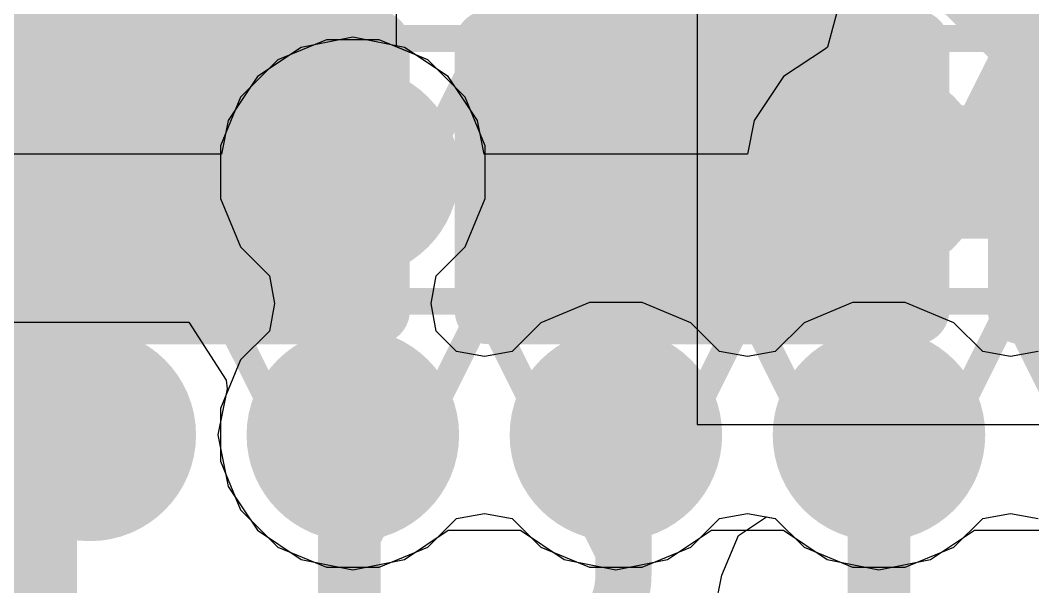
# Model space of a CAD drawing. Header units: inches. Extents: x -6 to 283, y -12 to 154.
# Drawn here: x 53.637 to 55.562, y -7.483 to -6.406 of the extents above; entities that cross this region are included whole.
import ezdxf

# ---------------------------------------------------------------- set-up
doc = ezdxf.new("R2010")
doc.units = ezdxf.units.IN
for name, color, linetype in [('Bottom Layer', 5, 'Continuous'), ('Bottom Paste', 16, 'Continuous'), ('Bottom Solder', 6, 'Continuous'), ('Drill Drawing', 1, 'Continuous'), ('GND-1', 16, 'Continuous'), ('GND-2', 90, 'Continuous'), ('GND-3', 216, 'Continuous'), ('GND-4', 54, 'Continuous'), ('PWR-1', 156, 'Continuous'), ('PWR-2', 130, 'Continuous'), ('Signal L1', 76, 'Continuous'), ('Signal L2', 6, 'Continuous'), ('Top Layer', 1, 'Continuous'), ('Top Overlay', 2, 'Continuous'), ('Top Paste', 8, 'Continuous'), ('Top Solder', 216, 'Continuous'), ('Via Holes', 16, 'Continuous')]:
    doc.layers.add(name, color=color, linetype=linetype)

# ---------------------------------------------------------------- blocks, each defined once
blk = doc.blocks.new('FBGA_153_11_5_13__B_56')
at = {"layer": 'Bottom Layer'}
h = blk.add_hatch(color=5, dxfattribs=at)
edge = h.paths.add_edge_path()
edge.add_arc((-3.25, -2.25), 0.127, 0, 360)
h = blk.add_hatch(color=5, dxfattribs=at)
edge = h.paths.add_edge_path()
edge.add_arc((-2.75, -2.25), 0.127, 0, 360)
h = blk.add_hatch(color=5, dxfattribs=at)
edge = h.paths.add_edge_path()
edge.add_arc((-2.25, -2.25), 0.127, 0, 360)
h = blk.add_hatch(color=5, dxfattribs=at)
edge = h.paths.add_edge_path()
edge.add_arc((-1.75, -2.25), 0.127, 0, 360)
h = blk.add_hatch(color=5, dxfattribs=at)
edge = h.paths.add_edge_path()
edge.add_arc((-3.25, -2.75), 0.127, 0, 360)
h = blk.add_hatch(color=5, dxfattribs=at)
edge = h.paths.add_edge_path()
edge.add_arc((-2.75, -2.75), 0.127, 0, 360)
h = blk.add_hatch(color=5, dxfattribs=at)
edge = h.paths.add_edge_path()
edge.add_arc((-2.25, -2.75), 0.127, 0, 360)
h = blk.add_hatch(color=5, dxfattribs=at)
edge = h.paths.add_edge_path()
edge.add_arc((-1.75, -2.75), 0.127, 0, 360)
at = {"layer": 'Bottom Paste'}
h = blk.add_hatch(color=16, dxfattribs=at)
edge = h.paths.add_edge_path()
edge.add_arc((-3.25, -2.25), 0.127, 0, 360)
h = blk.add_hatch(color=16, dxfattribs=at)
edge = h.paths.add_edge_path()
edge.add_arc((-2.75, -2.25), 0.127, 0, 360)
h = blk.add_hatch(color=16, dxfattribs=at)
edge = h.paths.add_edge_path()
edge.add_arc((-2.25, -2.25), 0.127, 0, 360)
h = blk.add_hatch(color=16, dxfattribs=at)
edge = h.paths.add_edge_path()
edge.add_arc((-1.75, -2.25), 0.127, 0, 360)
h = blk.add_hatch(color=16, dxfattribs=at)
edge = h.paths.add_edge_path()
edge.add_arc((-3.25, -2.75), 0.127, 0, 360)
h = blk.add_hatch(color=16, dxfattribs=at)
edge = h.paths.add_edge_path()
edge.add_arc((-2.75, -2.75), 0.127, 0, 360)
h = blk.add_hatch(color=16, dxfattribs=at)
edge = h.paths.add_edge_path()
edge.add_arc((-2.25, -2.75), 0.127, 0, 360)
h = blk.add_hatch(color=16, dxfattribs=at)
edge = h.paths.add_edge_path()
edge.add_arc((-1.75, -2.75), 0.127, 0, 360)
at = {"layer": 'Bottom Solder'}
h = blk.add_hatch(color=6, dxfattribs=at)
edge = h.paths.add_edge_path()
edge.add_arc((-3.25, -2.25), 0.202, 0, 360)
h = blk.add_hatch(color=6, dxfattribs=at)
edge = h.paths.add_edge_path()
edge.add_arc((-2.75, -2.25), 0.202, 0, 360)
h = blk.add_hatch(color=6, dxfattribs=at)
edge = h.paths.add_edge_path()
edge.add_arc((-2.25, -2.25), 0.202, 0, 360)
h = blk.add_hatch(color=6, dxfattribs=at)
edge = h.paths.add_edge_path()
edge.add_arc((-1.75, -2.25), 0.202, 0, 360)
h = blk.add_hatch(color=6, dxfattribs=at)
edge = h.paths.add_edge_path()
edge.add_arc((-3.25, -2.75), 0.202, 0, 360)
h = blk.add_hatch(color=6, dxfattribs=at)
edge = h.paths.add_edge_path()
edge.add_arc((-2.75, -2.75), 0.202, 0, 360)
h = blk.add_hatch(color=6, dxfattribs=at)
edge = h.paths.add_edge_path()
edge.add_arc((-2.25, -2.75), 0.202, 0, 360)
h = blk.add_hatch(color=6, dxfattribs=at)
edge = h.paths.add_edge_path()
edge.add_arc((-1.75, -2.75), 0.202, 0, 360)
blk = doc.blocks.new('C___0402_249')
at = {"layer": 'Top Layer'}
for points in [[(-0.6985, -0.3175), (-0.6985, 0.3175), (-0.2413, 0.3175), (-0.2413, -0.3175)], [(0.2413, -0.3175), (0.2413, 0.3175), (0.6985, 0.3175), (0.6985, -0.3175)]]:
    blk.add_hatch(color=1, dxfattribs=at).paths.add_polyline_path(points)
at = {"layer": 'Top Paste'}
for points in [[(-0.6985, -0.3175), (-0.6985, 0.3175), (-0.2413, 0.3175), (-0.2413, -0.3175)], [(0.2413, -0.3175), (0.2413, 0.3175), (0.6985, 0.3175), (0.6985, -0.3175)]]:
    blk.add_hatch(color=8, dxfattribs=at).paths.add_polyline_path(points)
at = {"layer": 'Top Solder'}
for points in [[(-0.7585, -0.3775), (-0.7585, 0.3775), (-0.1813, 0.3775), (-0.1813, -0.3775)], [(0.1813, -0.3775), (0.1813, 0.3775), (0.7585, 0.3775), (0.7585, -0.3775)]]:
    blk.add_hatch(color=216, dxfattribs=at).paths.add_polyline_path(points)
at = {"layer": 'Top Overlay'}
for points in [[(-0.7874, -0.4064, 0.127, 0.127, 0), (-0.7874, 0.4064, 0.127, 0.127, 0)], [(-0.2794, 0.4064, 0.127, 0.127, 0), (-0.7874, 0.4064, 0.127, 0.127, 0)], [(0.7874, 0.4064, 0.127, 0.127, 0), (0.2794, 0.4064, 0.127, 0.127, 0)], [(0.7874, -0.4064, 0.127, 0.127, 0), (0.7874, 0.4064, 0.127, 0.127, 0)], [(-0.2794, -0.4064, 0.127, 0.127, 0), (-0.7874, -0.4064, 0.127, 0.127, 0)], [(0.7874, -0.4064, 0.127, 0.127, 0), (0.2794, -0.4064, 0.127, 0.127, 0)]]:
    blk.add_lwpolyline(points, format="xyseb", dxfattribs=at)
for points in [[(-0.8191, 0.4064, 0.0635, 0.0635, 1), (-0.7556, 0.4064, 0.0635, 0.0635, 1)], [(-0.8191, 0.4064, 0.0635, 0.0635, 1), (-0.7556, 0.4064, 0.0635, 0.0635, 1)], [(-0.3111, 0.4064, 0.0635, 0.0635, 1), (-0.2477, 0.4064, 0.0635, 0.0635, 1)], [(0.2477, 0.4064, 0.0635, 0.0635, 1), (0.3111, 0.4064, 0.0635, 0.0635, 1)], [(0.7556, 0.4064, 0.0635, 0.0635, 1), (0.8191, 0.4064, 0.0635, 0.0635, 1)], [(0.7556, 0.4064, 0.0635, 0.0635, 1), (0.8191, 0.4064, 0.0635, 0.0635, 1)], [(-0.8191, -0.4064, 0.0635, 0.0635, 1), (-0.7556, -0.4064, 0.0635, 0.0635, 1)], [(-0.8191, -0.4064, 0.0635, 0.0635, 1), (-0.7556, -0.4064, 0.0635, 0.0635, 1)], [(-0.3111, -0.4064, 0.0635, 0.0635, 1), (-0.2477, -0.4064, 0.0635, 0.0635, 1)], [(0.2477, -0.4064, 0.0635, 0.0635, 1), (0.3111, -0.4064, 0.0635, 0.0635, 1)], [(0.7556, -0.4064, 0.0635, 0.0635, 1), (0.8191, -0.4064, 0.0635, 0.0635, 1)], [(0.7556, -0.4064, 0.0635, 0.0635, 1), (0.8191, -0.4064, 0.0635, 0.0635, 1)]]:
    blk.add_lwpolyline(points, format="xyseb", close=True, dxfattribs=at)
blk = doc.blocks.new('C___0402_299')
at = {"layer": 'Top Layer'}
for points in [[(-0.6985, -0.3175), (-0.6985, 0.3175), (-0.2413, 0.3175), (-0.2413, -0.3175)], [(0.2413, -0.3175), (0.2413, 0.3175), (0.6985, 0.3175), (0.6985, -0.3175)]]:
    blk.add_hatch(color=1, dxfattribs=at).paths.add_polyline_path(points)
at = {"layer": 'Top Paste'}
for points in [[(-0.6985, -0.3175), (-0.6985, 0.3175), (-0.2413, 0.3175), (-0.2413, -0.3175)], [(0.2413, -0.3175), (0.2413, 0.3175), (0.6985, 0.3175), (0.6985, -0.3175)]]:
    blk.add_hatch(color=8, dxfattribs=at).paths.add_polyline_path(points)
at = {"layer": 'Top Solder'}
for points in [[(-0.7585, -0.3775), (-0.7585, 0.3775), (-0.1813, 0.3775), (-0.1813, -0.3775)], [(0.1813, -0.3775), (0.1813, 0.3775), (0.7585, 0.3775), (0.7585, -0.3775)]]:
    blk.add_hatch(color=216, dxfattribs=at).paths.add_polyline_path(points)
at = {"layer": 'Top Overlay'}
for points in [[(-0.7874, 0.4064, 0.127, 0.127, 0), (-0.2794, 0.4064, 0.127, 0.127, 0)], [(-0.7874, 0.4064, 0.127, 0.127, 0), (-0.7874, -0.4064, 0.127, 0.127, 0)], [(0.2794, 0.4064, 0.127, 0.127, 0), (0.7874, 0.4064, 0.127, 0.127, 0)], [(0.7874, 0.4064, 0.127, 0.127, 0), (0.7874, -0.4064, 0.127, 0.127, 0)], [(-0.7874, -0.4064, 0.127, 0.127, 0), (-0.2794, -0.4064, 0.127, 0.127, 0)], [(0.7874, -0.4064, 0.127, 0.127, 0), (0.2794, -0.4064, 0.127, 0.127, 0)]]:
    blk.add_lwpolyline(points, format="xyseb", dxfattribs=at)
for points in [[(-0.8191, 0.4064, 0.0635, 0.0635, 1), (-0.7556, 0.4064, 0.0635, 0.0635, 1)], [(-0.8191, 0.4064, 0.0635, 0.0635, 1), (-0.7556, 0.4064, 0.0635, 0.0635, 1)], [(-0.3111, 0.4064, 0.0635, 0.0635, 1), (-0.2477, 0.4064, 0.0635, 0.0635, 1)], [(0.2477, 0.4064, 0.0635, 0.0635, 1), (0.3112, 0.4064, 0.0635, 0.0635, 1)], [(0.7556, 0.4064, 0.0635, 0.0635, 1), (0.8191, 0.4064, 0.0635, 0.0635, 1)], [(0.7556, 0.4064, 0.0635, 0.0635, 1), (0.8191, 0.4064, 0.0635, 0.0635, 1)], [(-0.8191, -0.4064, 0.0635, 0.0635, 1), (-0.7556, -0.4064, 0.0635, 0.0635, 1)], [(-0.8191, -0.4064, 0.0635, 0.0635, 1), (-0.7556, -0.4064, 0.0635, 0.0635, 1)], [(-0.3111, -0.4064, 0.0635, 0.0635, 1), (-0.2477, -0.4064, 0.0635, 0.0635, 1)], [(0.2477, -0.4064, 0.0635, 0.0635, 1), (0.3112, -0.4064, 0.0635, 0.0635, 1)], [(0.7556, -0.4064, 0.0635, 0.0635, 1), (0.8191, -0.4064, 0.0635, 0.0635, 1)], [(0.7556, -0.4064, 0.0635, 0.0635, 1), (0.8191, -0.4064, 0.0635, 0.0635, 1)]]:
    blk.add_lwpolyline(points, format="xyseb", close=True, dxfattribs=at)
blk = doc.blocks.new('C___0402_303')
at = {"layer": 'Top Layer'}
for points in [[(-0.6985, -0.3175), (-0.6985, 0.3175), (-0.2413, 0.3175), (-0.2413, -0.3175)], [(0.2413, -0.3175), (0.2413, 0.3175), (0.6985, 0.3175), (0.6985, -0.3175)]]:
    blk.add_hatch(color=1, dxfattribs=at).paths.add_polyline_path(points)
at = {"layer": 'Top Paste'}
for points in [[(-0.6985, -0.3175), (-0.6985, 0.3175), (-0.2413, 0.3175), (-0.2413, -0.3175)], [(0.2413, -0.3175), (0.2413, 0.3175), (0.6985, 0.3175), (0.6985, -0.3175)]]:
    blk.add_hatch(color=8, dxfattribs=at).paths.add_polyline_path(points)
at = {"layer": 'Top Solder'}
for points in [[(-0.7585, -0.3775), (-0.7585, 0.3775), (-0.1813, 0.3775), (-0.1813, -0.3775)], [(0.1813, -0.3775), (0.1813, 0.3775), (0.7585, 0.3775), (0.7585, -0.3775)]]:
    blk.add_hatch(color=216, dxfattribs=at).paths.add_polyline_path(points)
at = {"layer": 'Top Overlay'}
for points in [[(-0.7874, 0.4064, 0.127, 0.127, 0), (-0.2794, 0.4064, 0.127, 0.127, 0)], [(-0.7874, 0.4064, 0.127, 0.127, 0), (-0.7874, -0.4064, 0.127, 0.127, 0)], [(0.2794, 0.4064, 0.127, 0.127, 0), (0.7874, 0.4064, 0.127, 0.127, 0)], [(0.7874, 0.4064, 0.127, 0.127, 0), (0.7874, -0.4064, 0.127, 0.127, 0)], [(-0.7874, -0.4064, 0.127, 0.127, 0), (-0.2794, -0.4064, 0.127, 0.127, 0)], [(0.2794, -0.4064, 0.127, 0.127, 0), (0.7874, -0.4064, 0.127, 0.127, 0)]]:
    blk.add_lwpolyline(points, format="xyseb", dxfattribs=at)
for points in [[(-0.8191, 0.4064, 0.0635, 0.0635, 1), (-0.7556, 0.4064, 0.0635, 0.0635, 1)], [(-0.8191, 0.4064, 0.0635, 0.0635, 1), (-0.7556, 0.4064, 0.0635, 0.0635, 1)], [(-0.3111, 0.4064, 0.0635, 0.0635, 1), (-0.2477, 0.4064, 0.0635, 0.0635, 1)], [(0.2477, 0.4064, 0.0635, 0.0635, 1), (0.3111, 0.4064, 0.0635, 0.0635, 1)], [(0.7556, 0.4064, 0.0635, 0.0635, 1), (0.8191, 0.4064, 0.0635, 0.0635, 1)], [(0.7556, 0.4064, 0.0635, 0.0635, 1), (0.8191, 0.4064, 0.0635, 0.0635, 1)], [(-0.8191, -0.4064, 0.0635, 0.0635, 1), (-0.7556, -0.4064, 0.0635, 0.0635, 1)], [(-0.8191, -0.4064, 0.0635, 0.0635, 1), (-0.7556, -0.4064, 0.0635, 0.0635, 1)], [(-0.3111, -0.4064, 0.0635, 0.0635, 1), (-0.2477, -0.4064, 0.0635, 0.0635, 1)], [(0.2477, -0.4064, 0.0635, 0.0635, 1), (0.3111, -0.4064, 0.0635, 0.0635, 1)], [(0.7556, -0.4064, 0.0635, 0.0635, 1), (0.8191, -0.4064, 0.0635, 0.0635, 1)], [(0.7556, -0.4064, 0.0635, 0.0635, 1), (0.8191, -0.4064, 0.0635, 0.0635, 1)]]:
    blk.add_lwpolyline(points, format="xyseb", close=True, dxfattribs=at)

msp = doc.modelspace()

# ---------------------------------------------------------------- hatches: boundary and pattern name
at = {"layer": 'Bottom Layer'}
h = msp.add_hatch(color=5, dxfattribs=at)
edge = h.paths.add_edge_path()
edge.add_arc((54.2693, -6.6944), 0.15, 0, 360)
h = msp.add_hatch(color=5, dxfattribs=at)
edge = h.paths.add_edge_path()
edge.add_arc((55.2693, -6.6944), 0.15, 0, 360)
h = msp.add_hatch(color=5, dxfattribs=at)
edge = h.paths.add_edge_path()
edge.add_arc((54.2693, -7.1944), 0.15, 0, 360)
h = msp.add_hatch(color=5, dxfattribs=at)
edge = h.paths.add_edge_path()
edge.add_arc((54.7693, -7.1944), 0.15, 0, 360)
h = msp.add_hatch(color=5, dxfattribs=at)
edge = h.paths.add_edge_path()
edge.add_arc((55.2693, -7.1944), 0.15, 0, 360)
at = {"layer": 'GND-1'}
h = msp.add_hatch(color=16, dxfattribs=at)
edge = h.paths.add_edge_path()
edge.add_arc((54.2693, -6.6944), 0.15, 0, 360)
h = msp.add_hatch(color=16, dxfattribs=at)
edge = h.paths.add_edge_path()
edge.add_arc((55.2693, -6.6944), 0.15, 0, 360)
h = msp.add_hatch(color=16, dxfattribs=at)
edge = h.paths.add_edge_path()
edge.add_arc((54.2693, -7.1944), 0.15, 0, 360)
h = msp.add_hatch(color=16, dxfattribs=at)
edge = h.paths.add_edge_path()
edge.add_arc((54.7693, -7.1944), 0.15, 0, 360)
h = msp.add_hatch(color=16, dxfattribs=at)
edge = h.paths.add_edge_path()
edge.add_arc((55.2693, -7.1944), 0.15, 0, 360)
at = {"layer": 'GND-2'}
h = msp.add_hatch(color=90, dxfattribs=at)
edge = h.paths.add_edge_path()
edge.add_arc((54.2693, -6.6944), 0.15, 0, 360)
h = msp.add_hatch(color=90, dxfattribs=at)
edge = h.paths.add_edge_path()
edge.add_arc((55.2693, -6.6944), 0.15, 0, 360)
h = msp.add_hatch(color=90, dxfattribs=at)
edge = h.paths.add_edge_path()
edge.add_arc((54.2693, -7.1944), 0.15, 0, 360)
h = msp.add_hatch(color=90, dxfattribs=at)
edge = h.paths.add_edge_path()
edge.add_arc((54.7693, -7.1944), 0.15, 0, 360)
h = msp.add_hatch(color=90, dxfattribs=at)
edge = h.paths.add_edge_path()
edge.add_arc((55.2693, -7.1944), 0.15, 0, 360)
at = {"layer": 'GND-3'}
h = msp.add_hatch(color=216, dxfattribs=at)
edge = h.paths.add_edge_path()
edge.add_arc((54.2693, -6.6944), 0.15, 0, 360)
h = msp.add_hatch(color=216, dxfattribs=at)
edge = h.paths.add_edge_path()
edge.add_arc((55.2693, -6.6944), 0.15, 0, 360)
h = msp.add_hatch(color=216, dxfattribs=at)
edge = h.paths.add_edge_path()
edge.add_arc((54.2693, -7.1944), 0.15, 0, 360)
h = msp.add_hatch(color=216, dxfattribs=at)
edge = h.paths.add_edge_path()
edge.add_arc((54.7693, -7.1944), 0.15, 0, 360)
h = msp.add_hatch(color=216, dxfattribs=at)
edge = h.paths.add_edge_path()
edge.add_arc((55.2693, -7.1944), 0.15, 0, 360)
at = {"layer": 'GND-4'}
h = msp.add_hatch(color=54, dxfattribs=at)
edge = h.paths.add_edge_path()
edge.add_arc((54.2693, -6.6944), 0.15, 0, 360)
h = msp.add_hatch(color=54, dxfattribs=at)
edge = h.paths.add_edge_path()
edge.add_arc((55.2693, -6.6944), 0.15, 0, 360)
h = msp.add_hatch(color=54, dxfattribs=at)
edge = h.paths.add_edge_path()
edge.add_arc((54.2693, -7.1944), 0.15, 0, 360)
h = msp.add_hatch(color=54, dxfattribs=at)
edge = h.paths.add_edge_path()
edge.add_arc((54.7693, -7.1944), 0.15, 0, 360)
h = msp.add_hatch(color=54, dxfattribs=at)
edge = h.paths.add_edge_path()
edge.add_arc((55.2693, -7.1944), 0.15, 0, 360)
at = {"layer": 'PWR-1'}
h = msp.add_hatch(color=156, dxfattribs=at)
edge = h.paths.add_edge_path()
edge.add_arc((54.2693, -6.6944), 0.15, 0, 360)
h = msp.add_hatch(color=156, dxfattribs=at)
edge = h.paths.add_edge_path()
edge.add_arc((55.2693, -6.6944), 0.15, 0, 360)
h = msp.add_hatch(color=156, dxfattribs=at)
edge = h.paths.add_edge_path()
edge.add_arc((54.2693, -7.1944), 0.15, 0, 360)
h = msp.add_hatch(color=156, dxfattribs=at)
edge = h.paths.add_edge_path()
edge.add_arc((54.7693, -7.1944), 0.15, 0, 360)
h = msp.add_hatch(color=156, dxfattribs=at)
edge = h.paths.add_edge_path()
edge.add_arc((55.2693, -7.1944), 0.15, 0, 360)
at = {"layer": 'PWR-2'}
h = msp.add_hatch(color=130, dxfattribs=at)
edge = h.paths.add_edge_path()
edge.add_arc((54.2693, -6.6944), 0.15, 0, 360)
h = msp.add_hatch(color=130, dxfattribs=at)
edge = h.paths.add_edge_path()
edge.add_arc((55.2693, -6.6944), 0.15, 0, 360)
h = msp.add_hatch(color=130, dxfattribs=at)
edge = h.paths.add_edge_path()
edge.add_arc((54.2693, -7.1944), 0.15, 0, 360)
h = msp.add_hatch(color=130, dxfattribs=at)
edge = h.paths.add_edge_path()
edge.add_arc((54.7693, -7.1944), 0.15, 0, 360)
h = msp.add_hatch(color=130, dxfattribs=at)
edge = h.paths.add_edge_path()
edge.add_arc((55.2693, -7.1944), 0.15, 0, 360)
at = {"layer": 'Signal L1'}
h = msp.add_hatch(color=76, dxfattribs=at)
edge = h.paths.add_edge_path()
edge.add_arc((54.2693, -6.6944), 0.15, 0, 360)
h = msp.add_hatch(color=76, dxfattribs=at)
edge = h.paths.add_edge_path()
edge.add_arc((55.2693, -6.6944), 0.15, 0, 360)
h = msp.add_hatch(color=76, dxfattribs=at)
edge = h.paths.add_edge_path()
edge.add_arc((54.2693, -7.1944), 0.15, 0, 360)
h = msp.add_hatch(color=76, dxfattribs=at)
edge = h.paths.add_edge_path()
edge.add_arc((54.7693, -7.1944), 0.15, 0, 360)
h = msp.add_hatch(color=76, dxfattribs=at)
edge = h.paths.add_edge_path()
edge.add_arc((55.2693, -7.1944), 0.15, 0, 360)
at = {"layer": 'Signal L2'}
h = msp.add_hatch(color=6, dxfattribs=at)
edge = h.paths.add_edge_path()
edge.add_arc((54.2693, -6.6944), 0.15, 0, 360)
h = msp.add_hatch(color=6, dxfattribs=at)
edge = h.paths.add_edge_path()
edge.add_arc((55.2693, -6.6944), 0.15, 0, 360)
h = msp.add_hatch(color=6, dxfattribs=at)
edge = h.paths.add_edge_path()
edge.add_arc((54.2693, -7.1944), 0.15, 0, 360)
h = msp.add_hatch(color=6, dxfattribs=at)
edge = h.paths.add_edge_path()
edge.add_arc((54.7693, -7.1944), 0.15, 0, 360)
h = msp.add_hatch(color=6, dxfattribs=at)
edge = h.paths.add_edge_path()
edge.add_arc((55.2693, -7.1944), 0.15, 0, 360)
at = {"layer": 'Top Layer'}
h = msp.add_hatch(color=1, dxfattribs=at)
edge = h.paths.add_edge_path()
edge.add_arc((54.2693, -6.6944), 0.15, 0, 360)
h = msp.add_hatch(color=1, dxfattribs=at)
edge = h.paths.add_edge_path()
edge.add_arc((55.2693, -6.6944), 0.15, 0, 360)
h = msp.add_hatch(color=1, dxfattribs=at)
edge = h.paths.add_edge_path()
edge.add_arc((54.2693, -7.1944), 0.15, 0, 360)
h = msp.add_hatch(color=1, dxfattribs=at)
edge = h.paths.add_edge_path()
edge.add_arc((54.7693, -7.1944), 0.15, 0, 360)
h = msp.add_hatch(color=1, dxfattribs=at)
edge = h.paths.add_edge_path()
edge.add_arc((55.2693, -7.1944), 0.15, 0, 360)
at = {"layer": 'Via Holes'}
h = msp.add_hatch(color=7, dxfattribs=at)
edge = h.paths.add_edge_path()
edge.add_arc((54.2693, -6.6944), 0.075, 0, 360)
h = msp.add_hatch(color=7, dxfattribs=at)
edge = h.paths.add_edge_path()
edge.add_arc((55.2693, -6.6944), 0.075, 0, 360)
h = msp.add_hatch(color=7, dxfattribs=at)
edge = h.paths.add_edge_path()
edge.add_arc((54.2693, -7.1944), 0.075, 0, 360)
h = msp.add_hatch(color=7, dxfattribs=at)
edge = h.paths.add_edge_path()
edge.add_arc((54.7693, -7.1944), 0.075, 0, 360)
h = msp.add_hatch(color=7, dxfattribs=at)
edge = h.paths.add_edge_path()
edge.add_arc((55.2693, -7.1944), 0.075, 0, 360)

# ---------------------------------------------------------------- linework, layer by layer
at = {"layer": 'Bottom Layer'}
for p, q in [((54.9238, -1.3044), (54.9238, -7.1748)), ((54.9238, -7.1748), (61.5168, -7.1748))]:
    msp.add_line(p, q, dxfattribs=at)
at = {"layer": 'Drill Drawing'}
for points in [[(54.0153, -6.4404, 0.0508, 0.0508, 0), (54.5233, -6.4404, 0.0508, 0.0508, 0)], [(54.0153, -6.4404, 0.0508, 0.0508, 0), (54.2693, -6.9484, 0.0508, 0.0508, 0)], [(54.2693, -6.9484, 0.0508, 0.0508, 0), (54.5233, -6.4404, 0.0508, 0.0508, 0)], [(55.0153, -6.4404, 0.0508, 0.0508, 0), (55.5233, -6.4404, 0.0508, 0.0508, 0)], [(55.0153, -6.4404, 0.0508, 0.0508, 0), (55.2693, -6.9484, 0.0508, 0.0508, 0)], [(55.2693, -6.9484, 0.0508, 0.0508, 0), (55.5233, -6.4404, 0.0508, 0.0508, 0)], [(54.0153, -6.9404, 0.0508, 0.0508, 0), (54.5233, -6.9404, 0.0508, 0.0508, 0)], [(54.0153, -6.9404, 0.0508, 0.0508, 0), (54.2693, -7.4484, 0.0508, 0.0508, 0)], [(54.2693, -7.4484, 0.0508, 0.0508, 0), (54.5233, -6.9404, 0.0508, 0.0508, 0)], [(54.5153, -6.9404, 0.0508, 0.0508, 0), (55.0233, -6.9404, 0.0508, 0.0508, 0)], [(54.5153, -6.9404, 0.0508, 0.0508, 0), (54.7693, -7.4484, 0.0508, 0.0508, 0)], [(54.7693, -7.4484, 0.0508, 0.0508, 0), (55.0233, -6.9404, 0.0508, 0.0508, 0)], [(55.0153, -6.9404, 0.0508, 0.0508, 0), (55.5233, -6.9404, 0.0508, 0.0508, 0)], [(55.0153, -6.9404, 0.0508, 0.0508, 0), (55.2693, -7.4484, 0.0508, 0.0508, 0)], [(55.2693, -7.4484, 0.0508, 0.0508, 0), (55.5233, -6.9404, 0.0508, 0.0508, 0)], [(55.5153, -6.9404, 0.0508, 0.0508, 0), (56.0233, -6.9404, 0.0508, 0.0508, 0)], [(55.5153, -6.9404, 0.0508, 0.0508, 0), (55.7693, -7.4484, 0.0508, 0.0508, 0)]]:
    msp.add_lwpolyline(points, format="xyseb", dxfattribs=at)
for points in [[(54.0026, -6.4404, 0.0254, 0.0254, 1), (54.028, -6.4404, 0.0254, 0.0254, 1)], [(54.0026, -6.4404, 0.0254, 0.0254, 1), (54.028, -6.4404, 0.0254, 0.0254, 1)], [(54.5106, -6.4404, 0.0254, 0.0254, 1), (54.536, -6.4404, 0.0254, 0.0254, 1)], [(54.5106, -6.4404, 0.0254, 0.0254, 1), (54.536, -6.4404, 0.0254, 0.0254, 1)], [(55.0026, -6.4404, 0.0254, 0.0254, 1), (55.028, -6.4404, 0.0254, 0.0254, 1)], [(55.0026, -6.4404, 0.0254, 0.0254, 1), (55.028, -6.4404, 0.0254, 0.0254, 1)], [(55.5106, -6.4404, 0.0254, 0.0254, 1), (55.536, -6.4404, 0.0254, 0.0254, 1)], [(55.5106, -6.4404, 0.0254, 0.0254, 1), (55.536, -6.4404, 0.0254, 0.0254, 1)], [(54.0026, -6.9404, 0.0254, 0.0254, 1), (54.028, -6.9404, 0.0254, 0.0254, 1)], [(54.0026, -6.9404, 0.0254, 0.0254, 1), (54.028, -6.9404, 0.0254, 0.0254, 1)], [(54.2566, -6.9484, 0.0254, 0.0254, 1), (54.282, -6.9484, 0.0254, 0.0254, 1)], [(54.2566, -6.9484, 0.0254, 0.0254, 1), (54.282, -6.9484, 0.0254, 0.0254, 1)], [(54.5026, -6.9404, 0.0254, 0.0254, 1), (54.528, -6.9404, 0.0254, 0.0254, 1)], [(54.5026, -6.9404, 0.0254, 0.0254, 1), (54.528, -6.9404, 0.0254, 0.0254, 1)], [(54.5106, -6.9404, 0.0254, 0.0254, 1), (54.536, -6.9404, 0.0254, 0.0254, 1)], [(54.5106, -6.9404, 0.0254, 0.0254, 1), (54.536, -6.9404, 0.0254, 0.0254, 1)], [(55.0026, -6.9404, 0.0254, 0.0254, 1), (55.028, -6.9404, 0.0254, 0.0254, 1)], [(55.0026, -6.9404, 0.0254, 0.0254, 1), (55.028, -6.9404, 0.0254, 0.0254, 1)], [(55.0106, -6.9404, 0.0254, 0.0254, 1), (55.036, -6.9404, 0.0254, 0.0254, 1)], [(55.0106, -6.9404, 0.0254, 0.0254, 1), (55.036, -6.9404, 0.0254, 0.0254, 1)], [(55.2566, -6.9484, 0.0254, 0.0254, 1), (55.282, -6.9484, 0.0254, 0.0254, 1)], [(55.2566, -6.9484, 0.0254, 0.0254, 1), (55.282, -6.9484, 0.0254, 0.0254, 1)], [(55.5026, -6.9404, 0.0254, 0.0254, 1), (55.528, -6.9404, 0.0254, 0.0254, 1)], [(55.5026, -6.9404, 0.0254, 0.0254, 1), (55.528, -6.9404, 0.0254, 0.0254, 1)], [(55.5106, -6.9404, 0.0254, 0.0254, 1), (55.536, -6.9404, 0.0254, 0.0254, 1)], [(55.5106, -6.9404, 0.0254, 0.0254, 1), (55.536, -6.9404, 0.0254, 0.0254, 1)], [(54.2566, -7.4484, 0.0254, 0.0254, 1), (54.282, -7.4484, 0.0254, 0.0254, 1)], [(54.2566, -7.4484, 0.0254, 0.0254, 1), (54.282, -7.4484, 0.0254, 0.0254, 1)], [(54.7566, -7.4484, 0.0254, 0.0254, 1), (54.782, -7.4484, 0.0254, 0.0254, 1)], [(54.7566, -7.4484, 0.0254, 0.0254, 1), (54.782, -7.4484, 0.0254, 0.0254, 1)], [(55.2566, -7.4484, 0.0254, 0.0254, 1), (55.282, -7.4484, 0.0254, 0.0254, 1)], [(55.2566, -7.4484, 0.0254, 0.0254, 1), (55.282, -7.4484, 0.0254, 0.0254, 1)]]:
    msp.add_lwpolyline(points, format="xyseb", close=True, dxfattribs=at)
at = {"layer": 'GND-1'}
for p, q in [((54.2192, -6.4428), (54.1268, -6.4811)), ((54.3193, -6.4428), (54.2192, -6.4428)), ((54.4118, -6.4811), (54.3193, -6.4428)), ((54.1268, -6.4811), (54.056, -6.5518)), ((54.4826, -6.5518), (54.4118, -6.4811)), ((54.056, -6.5518), (54.0177, -6.6443)), ((54.5209, -6.6443), (54.4826, -6.5518)), ((54.0177, -6.6443), (54.0177, -6.7444)), ((54.5209, -6.7444), (54.5209, -6.6443)), ((54.0177, -6.7444), (54.056, -6.8369)), ((54.4826, -6.8369), (54.5209, -6.7444)), ((54.056, -6.8369), (54.1106, -6.8915)), ((54.4279, -6.8915), (54.4826, -6.8369)), ((54.1106, -6.8915), (54.1201, -6.9444)), ((54.4184, -6.9444), (54.4279, -6.8915)), ((54.1201, -6.9444), (54.1106, -6.9972)), ((54.4279, -6.9972), (54.4184, -6.9444)), ((54.7192, -6.9428), (54.6268, -6.9811)), ((54.8193, -6.9428), (54.7192, -6.9428)), ((54.9118, -6.9811), (54.8193, -6.9428)), ((55.2192, -6.9428), (55.1268, -6.9811)), ((55.3193, -6.9428), (55.2192, -6.9428)), ((55.4118, -6.9811), (55.3193, -6.9428)), ((54.6268, -6.9811), (54.5721, -7.0357)), ((54.9664, -7.0357), (54.9118, -6.9811)), ((55.1268, -6.9811), (55.0721, -7.0357)), ((55.4664, -7.0357), (55.4118, -6.9811)), ((54.1106, -6.9972), (54.056, -7.0518)), ((54.4664, -7.0357), (54.4279, -6.9972)), ((54.5193, -7.0452), (54.4664, -7.0357)), ((54.5721, -7.0357), (54.5193, -7.0452)), ((55.0193, -7.0452), (54.9664, -7.0357)), ((55.0721, -7.0357), (55.0193, -7.0452)), ((55.5193, -7.0452), (55.4664, -7.0357)), ((55.5721, -7.0357), (55.5193, -7.0452)), ((54.056, -7.0518), (54.0177, -7.1443)), ((54.0177, -7.1443), (54.0177, -7.2444)), ((54.0177, -7.2444), (54.056, -7.3369)), ((54.056, -7.3369), (54.1268, -7.4077)), ((54.4664, -7.353), (54.5193, -7.3435)), ((54.5193, -7.3435), (54.5721, -7.353)), ((54.9664, -7.353), (55.0193, -7.3435)), ((55.0193, -7.3435), (55.0721, -7.353)), ((55.4664, -7.353), (55.5193, -7.3435)), ((55.5193, -7.3435), (55.5721, -7.353)), ((54.4118, -7.4077), (54.4664, -7.353)), ((54.5721, -7.353), (54.6268, -7.4077)), ((54.9118, -7.4077), (54.9664, -7.353)), ((55.0721, -7.353), (55.1268, -7.4077)), ((55.4118, -7.4077), (55.4664, -7.353)), ((54.1268, -7.4077), (54.2192, -7.446)), ((54.3193, -7.446), (54.4118, -7.4077)), ((54.6268, -7.4077), (54.7192, -7.446)), ((54.8193, -7.446), (54.9118, -7.4077)), ((55.1268, -7.4077), (55.2192, -7.446)), ((55.3193, -7.446), (55.4118, -7.4077)), ((54.2192, -7.446), (54.3193, -7.446)), ((54.7192, -7.446), (54.8193, -7.446)), ((55.2192, -7.446), (55.3193, -7.446))]:
    msp.add_line(p, q, dxfattribs=at)
at = {"layer": 'GND-2'}
for p, q in [((54.2192, -6.4428), (54.1268, -6.4811)), ((54.3193, -6.4428), (54.2192, -6.4428)), ((54.4118, -6.4811), (54.3193, -6.4428)), ((54.1268, -6.4811), (54.056, -6.5518)), ((54.4826, -6.5518), (54.4118, -6.4811)), ((54.056, -6.5518), (54.0177, -6.6443)), ((54.5209, -6.6443), (54.4826, -6.5518)), ((54.0177, -6.6443), (54.0177, -6.7444)), ((54.5209, -6.7444), (54.5209, -6.6443)), ((54.0177, -6.7444), (54.056, -6.8369)), ((54.4826, -6.8369), (54.5209, -6.7444)), ((54.056, -6.8369), (54.1106, -6.8915)), ((54.4279, -6.8915), (54.4826, -6.8369)), ((54.1106, -6.8915), (54.1201, -6.9444)), ((54.4184, -6.9444), (54.4279, -6.8915)), ((54.1201, -6.9444), (54.1106, -6.9972)), ((54.4279, -6.9972), (54.4184, -6.9444)), ((54.7192, -6.9428), (54.6268, -6.9811)), ((54.8193, -6.9428), (54.7192, -6.9428)), ((54.9118, -6.9811), (54.8193, -6.9428)), ((55.2192, -6.9428), (55.1268, -6.9811)), ((55.3193, -6.9428), (55.2192, -6.9428)), ((55.4118, -6.9811), (55.3193, -6.9428)), ((54.6268, -6.9811), (54.5721, -7.0357)), ((54.9664, -7.0357), (54.9118, -6.9811)), ((55.1268, -6.9811), (55.0721, -7.0357)), ((55.4664, -7.0357), (55.4118, -6.9811)), ((54.1106, -6.9972), (54.056, -7.0518)), ((54.4664, -7.0357), (54.4279, -6.9972)), ((54.5193, -7.0452), (54.4664, -7.0357)), ((54.5721, -7.0357), (54.5193, -7.0452)), ((55.0193, -7.0452), (54.9664, -7.0357)), ((55.0721, -7.0357), (55.0193, -7.0452)), ((55.5193, -7.0452), (55.4664, -7.0357)), ((55.5721, -7.0357), (55.5193, -7.0452)), ((54.056, -7.0518), (54.0177, -7.1443)), ((54.0177, -7.1443), (54.0177, -7.2444)), ((54.0177, -7.2444), (54.056, -7.3369)), ((54.056, -7.3369), (54.1268, -7.4077)), ((54.4664, -7.353), (54.5193, -7.3435)), ((54.5193, -7.3435), (54.5721, -7.353)), ((54.9664, -7.353), (55.0193, -7.3435)), ((55.0193, -7.3435), (55.0721, -7.353)), ((55.4664, -7.353), (55.5193, -7.3435)), ((55.5193, -7.3435), (55.5721, -7.353)), ((54.4118, -7.4077), (54.4664, -7.353)), ((54.5721, -7.353), (54.6268, -7.4077)), ((54.9118, -7.4077), (54.9664, -7.353)), ((55.0721, -7.353), (55.1268, -7.4077)), ((55.4118, -7.4077), (55.4664, -7.353)), ((54.1268, -7.4077), (54.2192, -7.446)), ((54.3193, -7.446), (54.4118, -7.4077)), ((54.6268, -7.4077), (54.7192, -7.446)), ((54.8193, -7.446), (54.9118, -7.4077)), ((55.1268, -7.4077), (55.2192, -7.446)), ((55.3193, -7.446), (55.4118, -7.4077)), ((54.2192, -7.446), (54.3193, -7.446)), ((54.7192, -7.446), (54.8193, -7.446)), ((55.2192, -7.446), (55.3193, -7.446))]:
    msp.add_line(p, q, dxfattribs=at)
at = {"layer": 'GND-3'}
for p, q in [((54.2192, -6.4428), (54.1268, -6.4811)), ((54.3193, -6.4428), (54.2192, -6.4428)), ((54.4118, -6.4811), (54.3193, -6.4428)), ((54.1268, -6.4811), (54.056, -6.5518)), ((54.4826, -6.5518), (54.4118, -6.4811)), ((54.056, -6.5518), (54.0177, -6.6443)), ((54.5209, -6.6443), (54.4826, -6.5518)), ((54.0177, -6.6443), (54.0177, -6.7444)), ((54.5209, -6.7444), (54.5209, -6.6443)), ((54.0177, -6.7444), (54.056, -6.8369)), ((54.4826, -6.8369), (54.5209, -6.7444)), ((54.056, -6.8369), (54.1106, -6.8915)), ((54.4279, -6.8915), (54.4826, -6.8369)), ((54.1106, -6.8915), (54.1201, -6.9444)), ((54.4184, -6.9444), (54.4279, -6.8915)), ((54.1201, -6.9444), (54.1106, -6.9972)), ((54.4279, -6.9972), (54.4184, -6.9444)), ((54.7192, -6.9428), (54.6268, -6.9811)), ((54.8193, -6.9428), (54.7192, -6.9428)), ((54.9118, -6.9811), (54.8193, -6.9428)), ((55.2192, -6.9428), (55.1268, -6.9811)), ((55.3193, -6.9428), (55.2192, -6.9428)), ((55.4118, -6.9811), (55.3193, -6.9428)), ((54.6268, -6.9811), (54.5721, -7.0357)), ((54.9664, -7.0357), (54.9118, -6.9811)), ((55.1268, -6.9811), (55.0721, -7.0357)), ((55.4664, -7.0357), (55.4118, -6.9811)), ((54.1106, -6.9972), (54.056, -7.0518)), ((54.4664, -7.0357), (54.4279, -6.9972)), ((54.5193, -7.0452), (54.4664, -7.0357)), ((54.5721, -7.0357), (54.5193, -7.0452)), ((55.0193, -7.0452), (54.9664, -7.0357)), ((55.0721, -7.0357), (55.0193, -7.0452)), ((55.5193, -7.0452), (55.4664, -7.0357)), ((55.5721, -7.0357), (55.5193, -7.0452)), ((54.056, -7.0518), (54.0177, -7.1443)), ((54.0177, -7.1443), (54.0177, -7.2444)), ((54.0177, -7.2444), (54.056, -7.3369)), ((54.056, -7.3369), (54.1268, -7.4077)), ((54.4664, -7.353), (54.5193, -7.3435)), ((54.5193, -7.3435), (54.5721, -7.353)), ((54.9664, -7.353), (55.0193, -7.3435)), ((55.0193, -7.3435), (55.0721, -7.353)), ((55.4664, -7.353), (55.5193, -7.3435)), ((55.5193, -7.3435), (55.5721, -7.353)), ((54.4118, -7.4077), (54.4664, -7.353)), ((54.5721, -7.353), (54.6268, -7.4077)), ((54.9118, -7.4077), (54.9664, -7.353)), ((55.0721, -7.353), (55.1268, -7.4077)), ((55.4118, -7.4077), (55.4664, -7.353)), ((54.1268, -7.4077), (54.2192, -7.446)), ((54.3193, -7.446), (54.4118, -7.4077)), ((54.6268, -7.4077), (54.7192, -7.446)), ((54.8193, -7.446), (54.9118, -7.4077)), ((55.1268, -7.4077), (55.2192, -7.446)), ((55.3193, -7.446), (55.4118, -7.4077)), ((54.2192, -7.446), (54.3193, -7.446)), ((54.7192, -7.446), (54.8193, -7.446)), ((55.2192, -7.446), (55.3193, -7.446))]:
    msp.add_line(p, q, dxfattribs=at)
at = {"layer": 'GND-4'}
for p, q in [((54.2192, -6.4428), (54.1268, -6.4811)), ((54.3193, -6.4428), (54.2192, -6.4428)), ((54.4118, -6.4811), (54.3193, -6.4428)), ((54.1268, -6.4811), (54.056, -6.5518)), ((54.4826, -6.5518), (54.4118, -6.4811)), ((54.056, -6.5518), (54.0177, -6.6443)), ((54.5209, -6.6443), (54.4826, -6.5518)), ((54.0177, -6.6443), (54.0177, -6.7444)), ((54.5209, -6.7444), (54.5209, -6.6443)), ((54.0177, -6.7444), (54.056, -6.8369)), ((54.4826, -6.8369), (54.5209, -6.7444)), ((54.056, -6.8369), (54.1106, -6.8915)), ((54.4279, -6.8915), (54.4826, -6.8369)), ((54.1106, -6.8915), (54.1201, -6.9444)), ((54.4184, -6.9444), (54.4279, -6.8915)), ((54.1201, -6.9444), (54.1106, -6.9972)), ((54.4279, -6.9972), (54.4184, -6.9444)), ((54.7192, -6.9428), (54.6268, -6.9811)), ((54.8193, -6.9428), (54.7192, -6.9428)), ((54.9118, -6.9811), (54.8193, -6.9428)), ((55.2192, -6.9428), (55.1268, -6.9811)), ((55.3193, -6.9428), (55.2192, -6.9428)), ((55.4118, -6.9811), (55.3193, -6.9428)), ((54.6268, -6.9811), (54.5721, -7.0357)), ((54.9664, -7.0357), (54.9118, -6.9811)), ((55.1268, -6.9811), (55.0721, -7.0357)), ((55.4664, -7.0357), (55.4118, -6.9811)), ((54.1106, -6.9972), (54.056, -7.0518)), ((54.4664, -7.0357), (54.4279, -6.9972)), ((54.5193, -7.0452), (54.4664, -7.0357)), ((54.5721, -7.0357), (54.5193, -7.0452)), ((55.0193, -7.0452), (54.9664, -7.0357)), ((55.0721, -7.0357), (55.0193, -7.0452)), ((55.5193, -7.0452), (55.4664, -7.0357)), ((55.5721, -7.0357), (55.5193, -7.0452)), ((54.056, -7.0518), (54.0177, -7.1443)), ((54.0177, -7.1443), (54.0177, -7.2444)), ((54.0177, -7.2444), (54.056, -7.3369)), ((54.056, -7.3369), (54.1268, -7.4077)), ((54.4664, -7.353), (54.5193, -7.3435)), ((54.5193, -7.3435), (54.5721, -7.353)), ((54.9664, -7.353), (55.0193, -7.3435)), ((55.0193, -7.3435), (55.0721, -7.353)), ((55.4664, -7.353), (55.5193, -7.3435)), ((55.5193, -7.3435), (55.5721, -7.353)), ((54.4118, -7.4077), (54.4664, -7.353)), ((54.5721, -7.353), (54.6268, -7.4077)), ((54.9118, -7.4077), (54.9664, -7.353)), ((55.0721, -7.353), (55.1268, -7.4077)), ((55.4118, -7.4077), (55.4664, -7.353)), ((54.1268, -7.4077), (54.2192, -7.446)), ((54.3193, -7.446), (54.4118, -7.4077)), ((54.6268, -7.4077), (54.7192, -7.446)), ((54.8193, -7.446), (54.9118, -7.4077)), ((55.1268, -7.4077), (55.2192, -7.446)), ((55.3193, -7.446), (55.4118, -7.4077)), ((54.2192, -7.446), (54.3193, -7.446)), ((54.7192, -7.446), (54.8193, -7.446)), ((55.2192, -7.446), (55.3193, -7.446))]:
    msp.add_line(p, q, dxfattribs=at)
at = {"layer": 'PWR-1'}
for p, q in [((55.2078, -6.3206), (55.1712, -6.4569)), ((54.2693, -6.4378), (54.1711, -6.4574)), ((54.3675, -6.4574), (54.2693, -6.4378)), ((54.1711, -6.4574), (54.0879, -6.513)), ((54.4507, -6.513), (54.3675, -6.4574)), ((55.1674, -6.4598), (55.0879, -6.513)), ((55.1712, -6.4569), (55.1674, -6.4598)), ((54.0879, -6.513), (54.0323, -6.5962)), ((54.5063, -6.5962), (54.4507, -6.513)), ((55.0879, -6.513), (55.0323, -6.5962)), ((54.0323, -6.5962), (54.0196, -6.6601)), ((54.519, -6.6601), (54.5063, -6.5962)), ((55.0323, -6.5962), (55.0196, -6.6601)), ((54.0196, -6.6601), (53.2631, -6.6601)), ((55.0196, -6.6601), (54.519, -6.6601)), ((46.5535, -6.9798), (53.9573, -6.9798)), ((53.9573, -6.9798), (54.0283, -7.09)), ((54.0283, -7.09), (54.0302, -7.1068)), ((54.0302, -7.1068), (54.0128, -7.1944)), ((54.0128, -7.1944), (54.0323, -7.2925)), ((54.0323, -7.2925), (54.0879, -7.3758)), ((54.0879, -7.3758), (54.1711, -7.4314)), ((54.3675, -7.4314), (54.4507, -7.3758)), ((54.4507, -7.3758), (54.5879, -7.3758)), ((54.5879, -7.3758), (54.6711, -7.4314)), ((54.8674, -7.4314), (54.9507, -7.3758)), ((54.9507, -7.3758), (55.0879, -7.3758)), ((55.0879, -7.3758), (55.1711, -7.4314)), ((55.3675, -7.4314), (55.4507, -7.3758)), ((55.4507, -7.3758), (55.5879, -7.3758)), ((54.1711, -7.4314), (54.2693, -7.4509)), ((54.2693, -7.4509), (54.3675, -7.4314)), ((54.6711, -7.4314), (54.7693, -7.4509)), ((54.7693, -7.4509), (54.8674, -7.4314)), ((55.1711, -7.4314), (55.2693, -7.4509)), ((55.2693, -7.4509), (55.3675, -7.4314))]:
    msp.add_line(p, q, dxfattribs=at)
msp.add_lwpolyline([(54.6357, -5.4829, 0.1143, 0.1143, 0), (55.8188, -6.6661, 0.1143, 0.1143, 0)], format="xyseb", dxfattribs=at)
at = {"layer": 'Signal L1'}
for points in [[(52.8804, -5.9608, 0.254, 0.254, -0.414214), (53.6183, -6.6987, 0.254, 0.254, 0)], [(55.3916, -6.3061, 0.1194, 0.1194, 0), (55.5846, -6.4991, 0.1194, 0.1194, 0)], [(56.0042, -6.6729, 0.1194, 0.1194, -0.198912), (55.5846, -6.4991, 0.1194, 0.1194, 0)], [(53.6183, -8.5849, 0.254, 0.254, 0), (53.6183, -6.6987, 0.254, 0.254, 0)], [(55.2693, -7.1944, 0.1194, 0.1194, 0), (55.2694, -7.1945, 0.1194, 0.1194, 0)], [(55.2694, -8.1183, 0.1194, 0.1194, 0), (55.2694, -7.1945, 0.1194, 0.1194, 0)], [(54.2625, -7.9818, 0.1194, 0.1194, 0), (54.2625, -7.2011, 0.1194, 0.1194, 0)]]:
    msp.add_lwpolyline(points, format="xyseb", dxfattribs=at)
for points in [[(55.5547, -6.4991, 0.0597, 0.0597, 1), (55.6144, -6.4991, 0.0597, 0.0597, 1)], [(55.5547, -6.4991, 0.0597, 0.0597, 1), (55.6144, -6.4991, 0.0597, 0.0597, 1)], [(53.5548, -6.6987, 0.127, 0.127, 1), (53.6818, -6.6987, 0.127, 0.127, 1)], [(53.5548, -6.6987, 0.127, 0.127, 1), (53.6818, -6.6987, 0.127, 0.127, 1)], [(55.2394, -7.1944, 0.0597, 0.0597, 1), (55.2991, -7.1944, 0.0597, 0.0597, 1)], [(55.2396, -7.1945, 0.0597, 0.0597, 1), (55.2992, -7.1945, 0.0597, 0.0597, 1)], [(55.2396, -7.1945, 0.0597, 0.0597, 1), (55.2992, -7.1945, 0.0597, 0.0597, 1)], [(54.2327, -7.2011, 0.0597, 0.0597, 1), (54.2924, -7.2011, 0.0597, 0.0597, 1)]]:
    msp.add_lwpolyline(points, format="xyseb", close=True, dxfattribs=at)
at = {"layer": 'Top Layer'}
for p, q in [((54.3522, -6.4564), (54.3522, -6.2852)), ((54.4118, -6.4811), (54.3522, -6.4564)), ((54.4826, -6.5518), (54.4118, -6.4811)), ((54.5209, -6.6443), (54.4826, -6.5518)), ((54.5209, -6.7444), (54.5209, -6.6443)), ((54.4826, -6.8369), (54.5209, -6.7444)), ((54.4279, -6.8915), (54.4826, -6.8369)), ((54.4184, -6.9444), (54.4279, -6.8915)), ((54.4279, -6.9972), (54.4184, -6.9444)), ((54.7192, -6.9428), (54.6268, -6.9811)), ((54.8193, -6.9428), (54.7192, -6.9428)), ((54.9118, -6.9811), (54.8193, -6.9428)), ((55.2192, -6.9428), (55.1268, -6.9811)), ((55.3193, -6.9428), (55.2192, -6.9428)), ((55.4118, -6.9811), (55.3193, -6.9428)), ((54.6268, -6.9811), (54.5721, -7.0357)), ((54.9664, -7.0357), (54.9118, -6.9811)), ((55.1268, -6.9811), (55.0721, -7.0357)), ((55.4664, -7.0357), (55.4118, -6.9811)), ((54.4664, -7.0357), (54.4279, -6.9972)), ((54.5193, -7.0452), (54.4664, -7.0357)), ((54.5721, -7.0357), (54.5193, -7.0452)), ((55.0193, -7.0452), (54.9664, -7.0357)), ((55.0721, -7.0357), (55.0193, -7.0452)), ((55.5193, -7.0452), (55.4664, -7.0357)), ((55.5721, -7.0357), (55.5193, -7.0452)), ((55.002, -7.3855), (55.0556, -7.35)), ((55.0556, -7.35), (55.0721, -7.353)), ((55.4664, -7.353), (55.5193, -7.3435)), ((55.5193, -7.3435), (55.5721, -7.353)), ((55.0721, -7.353), (55.1268, -7.4077)), ((55.4118, -7.4077), (55.4664, -7.353)), ((54.9706, -7.4613), (55.002, -7.3855)), ((55.1268, -7.4077), (55.2192, -7.446)), ((55.3193, -7.446), (55.4118, -7.4077)), ((55.2192, -7.446), (55.3193, -7.446)), ((54.9445, -7.5925), (54.9706, -7.4613)), ((54.9706, -7.4613), (54.9706, -7.4613))]:
    msp.add_line(p, q, dxfattribs=at)
for points in [[(55.2693, -6.6944, 0.254, 0.254, 0), (55.8168, -6.6944, 0.254, 0.254, 0)], [(54.7693, -7.1944, 0.1067, 0.1067, 0), (54.7836, -7.2087, 0.1067, 0.1067, 0)], [(54.7836, -7.4613, 0.1067, 0.1067, 0), (54.7836, -7.2087, 0.1067, 0.1067, 0)], [(54.7836, -7.4613, 0.1067, 0.1067, -0.414214), (54.6279, -7.6171, 0.1067, 0.1067, 0)]]:
    msp.add_lwpolyline(points, format="xyseb", dxfattribs=at)
for points in [[(55.2058, -6.6944, 0.127, 0.127, 1), (55.3328, -6.6944, 0.127, 0.127, 1)], [(54.7426, -7.1944, 0.0533, 0.0533, 1), (54.796, -7.1944, 0.0533, 0.0533, 1)], [(54.757, -7.2087, 0.0533, 0.0533, 1), (54.8103, -7.2087, 0.0533, 0.0533, 1)], [(54.757, -7.2087, 0.0533, 0.0533, 1), (54.8103, -7.2087, 0.0533, 0.0533, 1)], [(54.757, -7.4613, 0.0533, 0.0533, 1), (54.8103, -7.4613, 0.0533, 0.0533, 1)], [(54.757, -7.4613, 0.0533, 0.0533, 1), (54.8103, -7.4613, 0.0533, 0.0533, 1)]]:
    msp.add_lwpolyline(points, format="xyseb", close=True, dxfattribs=at)

# ---------------------------------------------------------------- block references
msp.add_blockref('FBGA_153_11_5_13__B_56', (57.0193, -4.4444))
for name, p, rotation in [('C___0402_249', (53.9077, -6.1709), 270), ('C___0402_303', (54.9329, -6.1709), 90), ('C___0402_299', (55.9461, -6.1709), 90)]:
    msp.add_blockref(name, p, dxfattribs=dict(rotation=rotation))

doc.saveas('drawing.dxf')
